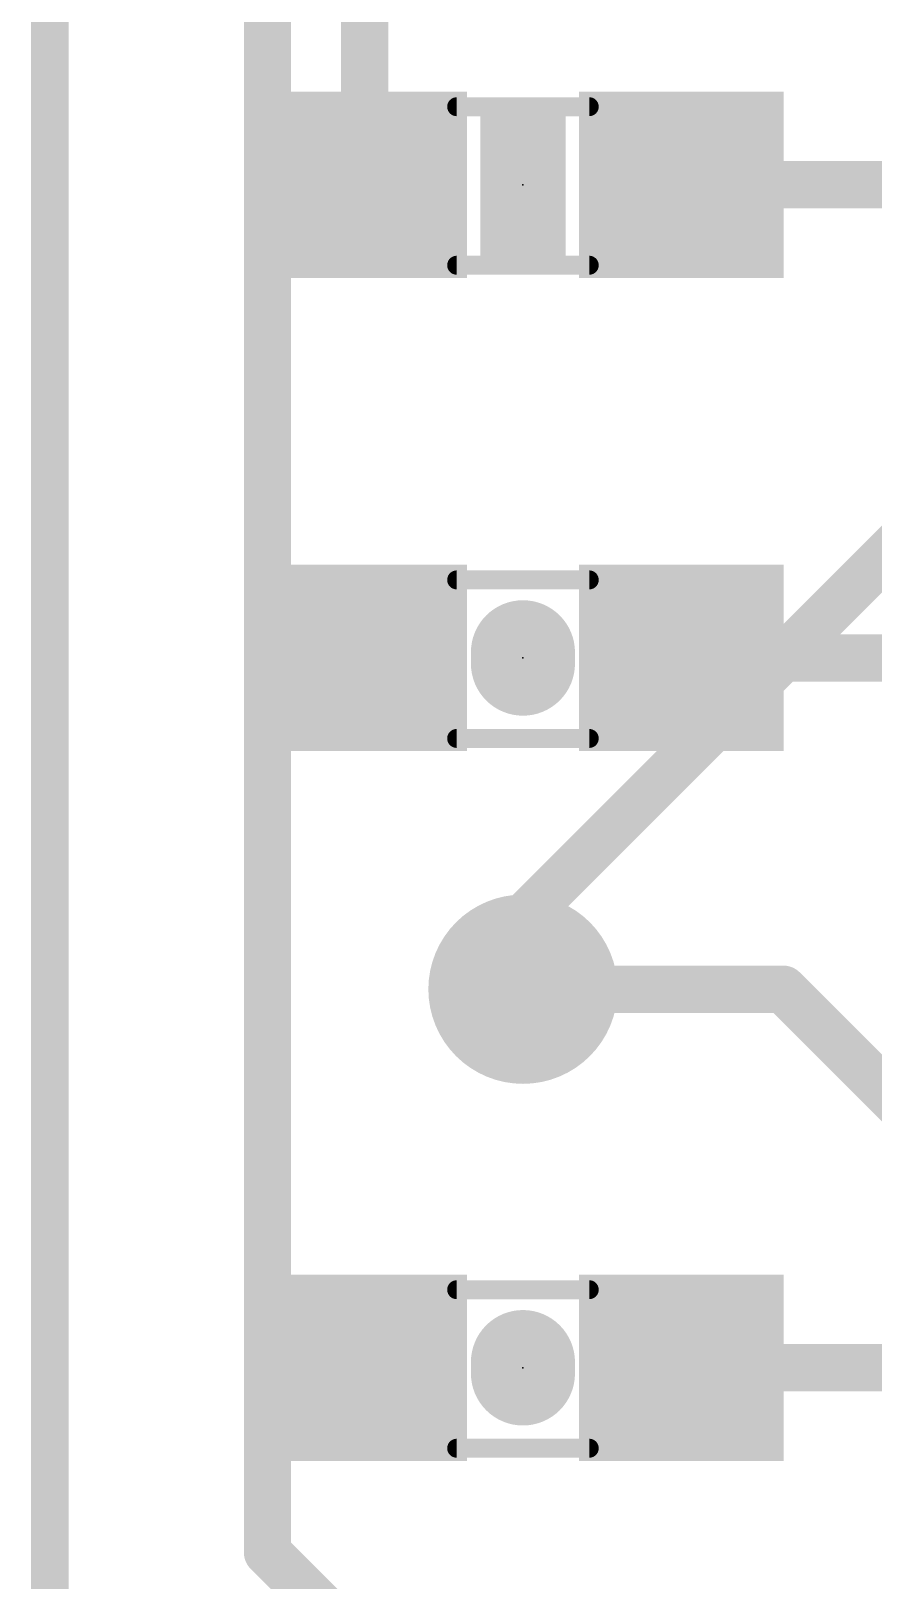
# Model space of a CAD drawing. Extents: x -27.9 to 17.9, y -15.2 to 21.7.
# Drawn here: x -0.1 to 4.42, y 7.75 to 16.07 of the extents above; entities that cross this region are included whole.
import ezdxf

# ---------------------------------------------------------------- set-up
doc = ezdxf.new("R2010")
doc.units = 0
for name, color, linetype in [('1', 12, 'CONTINUOUS'), ('16', 132, 'CONTINUOUS'), ('18', 110, 'CONTINUOUS'), ('20', 53, 'CONTINUOUS'), ('21', 41, 'CONTINUOUS'), ('23', 53, 'CONTINUOUS'), ('51', 53, 'CONTINUOUS')]:
    doc.layers.add(name, color=color, linetype=linetype)

# ---------------------------------------------------------------- blocks, each defined once
blk = doc.blocks.new('RECT')
blk.add_solid([(-0.5, -0.5), (0.5, -0.5), (-0.5, 0.5), (0.5, 0.5)])
blk = doc.blocks.new('ROUNDV')
at = {"const_width": 0.5}
blk.add_lwpolyline([(0, -0.25, 1), (0, 0.25, 1), (0, -0.25)], format="xyb", dxfattribs=at)

msp = doc.modelspace()

# ---------------------------------------------------------------- linework, layer by layer
at = {"layer": '1'}
for points, const_width in [([(0, 0), (0, 21.59)], 0.2032), ([(1.69, 15.24), (1.69, 16.256)], 0.254), ([(1.651, 15.279), (1.69, 15.24)], 0.254), ([(3.39, 15.24), (5.715, 15.24)], 0.254), ([(4.572, 12.7), (3.39, 12.7)], 0.254), ([(3.937, 10.922), (2.54, 10.922)], 0.254), ([(5.719, 9.14), (3.937, 10.922)], 0.254), ([(5.2578, 8.89), (3.39, 8.89)], 0.254)]:
    msp.add_lwpolyline(points, dxfattribs=dict(at, const_width=const_width))
at = {"layer": '1', "const_width": 0.127}
for points in [[(1.6959, 15.3239, 1), (1.6061, 15.2341)], [(1.6265, 15.24, 1), (1.7535, 15.24)], [(1.6451, 15.1951, 1), (1.7349, 15.2849)], [(3.39, 15.3035, 1), (3.39, 15.1765)], [(3.39, 12.7635, 1), (3.39, 12.6365)], [(2.54, 10.9855, 1), (2.54, 10.8585)], [(3.9819, 10.9669, 1), (3.8921, 10.8771)], [(3.937, 10.8585, 1), (3.937, 10.9855)], [(3.39, 8.9535, 1), (3.39, 8.8265)]]:
    msp.add_lwpolyline(points, format="xyb", dxfattribs=at)
at = {"layer": '16'}
for points, const_width in [([(0, 0), (0, 21.59)], 0.2032), ([(1.1684, 7.8994), (1.1684, 20.2184)], 0.254), ([(2.54, 11.303), (5.207, 13.97)], 0.254), ([(2.54, 10.922), (2.54, 11.303)], 0.254), ([(4.2672, 4.8006), (1.1684, 7.8994)], 0.254)]:
    msp.add_lwpolyline(points, dxfattribs=dict(at, const_width=const_width))
at = {"layer": '16', "const_width": 0.127}
for points in [[(2.6035, 11.303, 1), (2.4765, 11.303)], [(2.4951, 11.3479, 1), (2.5849, 11.2581)], [(2.4765, 10.922, 1), (2.6035, 10.922)], [(1.2133, 7.9443, 1), (1.1235, 7.8545)], [(1.1049, 7.8994, 1), (1.2319, 7.8994)]]:
    msp.add_lwpolyline(points, format="xyb", dxfattribs=at)
at = {"layer": '20', "const_width": 0.2032}
msp.add_lwpolyline([(0, 0), (0, 21.59)], dxfattribs=at)
at = {"layer": '21', "const_width": 0.5588}
for points in [[(2.54, 12.6695), (2.54, 12.7305)], [(2.54, 8.8595), (2.54, 8.9205)]]:
    msp.add_lwpolyline(points, dxfattribs=at)
at = {"layer": '21', "const_width": 0.2794}
for points in [[(2.6797, 12.7305, 1), (2.4003, 12.7305)], [(2.4003, 12.6695, 1), (2.6797, 12.6695)], [(2.6797, 8.9205, 1), (2.4003, 8.9205)], [(2.4003, 8.8595, 1), (2.6797, 8.8595)]]:
    msp.add_lwpolyline(points, format="xyb", dxfattribs=at)
at = {"layer": '23'}
for p in [(2.54, 15.24), (2.54, 12.7), (2.54, 8.89)]:
    msp.add_point(p, dxfattribs=at)
at = {"layer": '51', "const_width": 0.1016}
for points in [[(2.896, 15.659), (2.184, 15.659)], [(2.896, 14.808), (2.184, 14.808)], [(2.896, 13.119), (2.184, 13.119)], [(2.896, 12.268), (2.184, 12.268)], [(2.896, 9.309), (2.184, 9.309)], [(2.896, 8.458), (2.184, 8.458)]]:
    msp.add_lwpolyline(points, dxfattribs=at)
at = {"layer": '51', "const_width": 0.0508}
for points in [[(2.184, 15.6844, 1), (2.184, 15.6336)], [(2.896, 15.6336, 1), (2.896, 15.6844)], [(2.184, 14.8334, 1), (2.184, 14.7826)], [(2.896, 14.7826, 1), (2.896, 14.8334)], [(2.184, 13.1444, 1), (2.184, 13.0936)], [(2.896, 13.0936, 1), (2.896, 13.1444)], [(2.184, 12.2934, 1), (2.184, 12.2426)], [(2.896, 12.2426, 1), (2.896, 12.2934)], [(2.184, 9.3344, 1), (2.184, 9.2836)], [(2.896, 9.2836, 1), (2.896, 9.3344)], [(2.184, 8.4834, 1), (2.184, 8.4326)], [(2.896, 8.4326, 1), (2.896, 8.4834)]]:
    msp.add_lwpolyline(points, format="xyb", dxfattribs=at)

# ---------------------------------------------------------------- block references
at = {"layer": '1', "xscale": 1.1, "rotation": 180}
for p in [(1.69, 15.24), (3.39, 15.24), (1.69, 12.7), (3.39, 12.7), (1.69, 8.89), (3.39, 8.89)]:
    msp.add_blockref('RECT', p, dxfattribs=at)
at = {"layer": '18', "xscale": 1.016, "yscale": 1.016}
msp.add_blockref('ROUNDV', (2.54, 10.922), dxfattribs=at)
msp.add_blockref('ROUNDV', (2.54, 10.922), dxfattribs=at)
at = {"layer": '21', "xscale": 0.4572, "yscale": 0.762, "rotation": 180}
msp.add_blockref('RECT', (2.54, 15.24), dxfattribs=at)
at = {"layer": '51', "xscale": 0.5001, "yscale": 0.95, "rotation": 180}
for p in [(1.9598, 15.2349), (3.1282, 15.2349), (1.9598, 12.6949), (3.1282, 12.6949), (1.9598, 8.8849), (3.1282, 8.8849)]:
    msp.add_blockref('RECT', p, dxfattribs=at)

doc.saveas('drawing.dxf')
